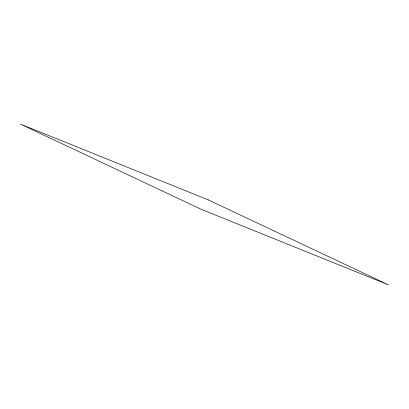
<?xml version="1.0" encoding="UTF-8"?>
<svg xmlns="http://www.w3.org/2000/svg" width="409" height="409" viewBox="0 0 409 409"><rect width="100%" height="100%" fill="white"/><g stroke="black" fill="none" stroke-linecap="round" stroke-linejoin="round"><path stroke-width="0.61" d="M208.273 199.894L20.45 124.101L200.727 209.106L388.55 284.899L208.273 199.894"/></g></svg>
